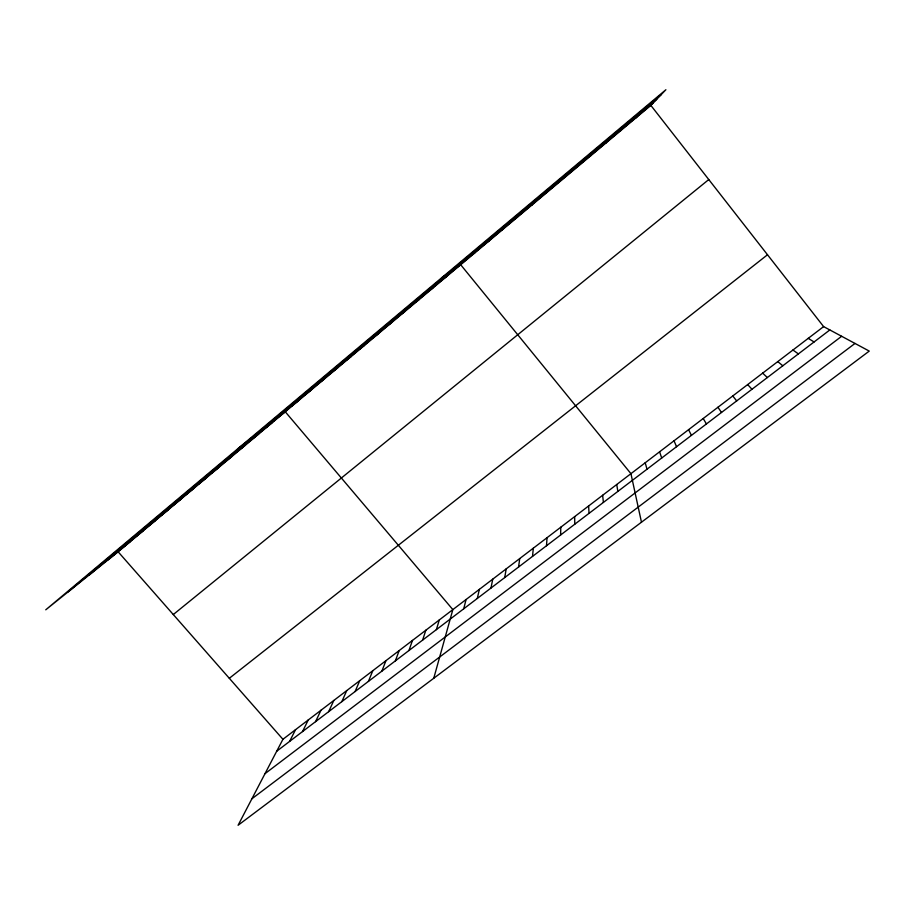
<?xml version="1.0" encoding="UTF-8"?>
<svg xmlns="http://www.w3.org/2000/svg" width="915" height="915" viewBox="0 0 915 915"><rect width="100%" height="100%" fill="white"/><g stroke="black" fill="none" stroke-linecap="round" stroke-linejoin="round"><path stroke-width="1.37" d="M560.609 535.012L560.803 527.2M546.507 545.752L547.033 537.711M532.507 556.412L533.331 548.165M518.576 567.025L519.72 558.562M504.737 577.559L506.189 568.89M490.989 588.036L492.739 579.161M477.31 598.456L479.357 589.363M463.722 608.807L466.067 599.519M433.767 678.255L452.845 609.607L285.251 411.761L237.545 448.968M436.375 629.634L439.303 619.935M422.616 640.111L425.841 630.218M408.948 650.519L412.471 640.42M395.36 660.87L399.169 650.576M381.864 671.152L385.947 660.664M368.436 681.378L372.805 670.695M355.1 691.534L359.744 680.668M341.833 701.633L346.751 690.585M328.645 711.676L333.838 700.444M315.549 721.661L320.993 710.234M302.522 731.577L308.241 719.979M289.575 741.447L295.545 729.667M823.614 326.609L282.929 739.297L238.083 825.273L869.25 351.085L823.614 326.609L650.851 105.385L665.891 89.727L45.75 609.813L118.149 551.802L650.851 105.385M590.655 155.825L591.193 154.967M605.558 143.335L606.462 142.168M620.564 130.765L621.834 129.278M635.65 118.115L637.32 116.308M68.11 591.891L661.179 94.634M89.247 574.963L656.776 99.209M108.119 559.843L652.898 103.258M173.29 614.548L708.77 179.557M120.757 549.24L130.548 541.406M159.153 517.067L168.188 509.872M146.274 527.852L155.561 520.441M133.476 538.58L143.015 530.952M172.112 506.201L180.884 499.224M198.258 484.287L206.504 477.756M185.139 495.278L193.648 488.53M224.735 462.098L232.433 456.025M211.457 473.227L219.428 466.925M238.094 450.901L245.517 445.056M229.31 678.289L767.502 254.759M251.534 439.635L258.682 434.03M265.064 428.3L271.927 422.924M291.965 405.745L298.267 400.862M305.347 394.537L311.352 389.893M318.797 383.259L324.516 378.856M332.339 371.913L337.772 367.75M345.962 360.487L351.097 356.587M276.696 751.249L829.848 329.949M359.675 349.004L364.502 345.344M264.984 773.69L841.651 336.285M251.9 798.772L854.987 343.445M373.469 337.441L377.998 334.044M387.354 325.809L391.563 322.663M401.319 314.108L405.219 311.226M415.376 302.327L418.967 299.708M429.512 290.467L432.784 288.122M443.752 278.537L446.692 276.467M441.579 277.851L460.691 264.744L630.938 473.673L641.472 522.213M472.483 254.45L474.771 252.94M486.997 242.292L488.942 241.068M501.592 230.065L503.204 229.116M516.289 217.747L517.547 217.095M531.077 205.349L531.992 204.994M808.231 338.344L814.076 341.97M792.95 350.01L798.395 353.911M777.761 361.608L782.817 365.771M762.664 373.126L767.342 377.552M747.669 384.575L751.97 389.264M118.149 551.802L282.929 739.297M732.755 395.955L736.689 400.907M717.943 407.255L721.512 412.471M703.223 418.498L706.414 423.954M688.583 429.673L691.431 435.38M674.035 440.767L676.528 446.726M659.578 451.804L661.717 458.003M645.212 462.773L647.008 469.212M616.733 484.504L617.854 491.412M602.63 495.278L603.408 502.415M588.608 505.984L589.054 513.349M574.666 516.62L574.78 524.215"/></g></svg>
